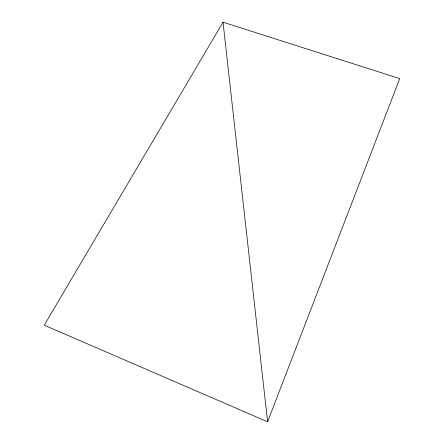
<?xml version="1.0" encoding="UTF-8"?>
<svg xmlns="http://www.w3.org/2000/svg" width="444" height="444" viewBox="0 0 444 444"><rect width="100%" height="100%" fill="white"/><g stroke="black" fill="none" stroke-linecap="round" stroke-linejoin="round"><path stroke-width="0.67" d="M267.588 421.8L399.744 78.616L223.032 22.2L44.256 325.18L267.588 421.8L223.032 22.2"/></g></svg>
